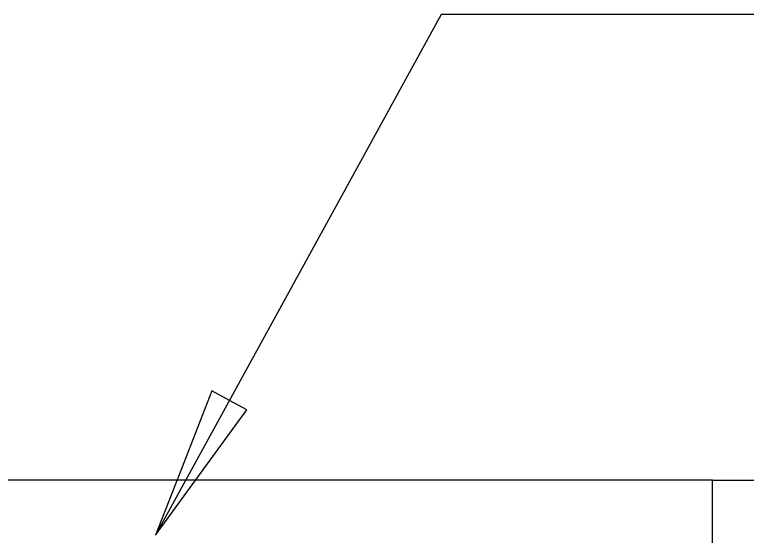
# Model space of a CAD drawing. Header units: metres. Extents: x 0 to 16.5, y 0 to 11.5.
# Drawn here: x 5.8636 to 6.205, y 3.7946 to 4.0378 of the extents above; entities that cross this region are included whole.
import ezdxf

# ---------------------------------------------------------------- set-up
doc = ezdxf.new("R2010")
doc.units = ezdxf.units.M

msp = doc.modelspace()

# ---------------------------------------------------------------- linework, layer by layer
for points in [[(6.40554, 4.03776), (6.06233, 4.03776), (5.92925, 3.79525)], [(6.18881, 3.82081), (6.22407, 3.82081), (6.22407, 2.31842), (5.63172, 2.31842), (5.63172, 3.82081), (5.66704, 3.82081)]]:
    msp.add_lwpolyline(points)
for points in [[(5.95551, 3.86247), (5.94239, 3.82889), (5.92925, 3.79525), (5.95057, 3.82438), (5.97185, 3.85351), (5.96371, 3.85801), (5.95551, 3.86247)], [(5.95551, 3.86247), (5.94239, 3.82889), (5.92925, 3.79525), (5.95057, 3.82438), (5.97185, 3.85351), (5.96371, 3.85801), (5.95551, 3.86247)], [(6.18881, 3.82081), (5.66704, 3.82081), (5.66704, 3.78711), (5.66704, 3.72667), (5.66704, 3.46511), (5.66704, 3.2506), (5.66704, 3.04144), (5.66704, 2.82443), (5.66704, 2.60726), (5.66704, 2.40076), (6.18881, 2.40076), (6.18881, 2.60726), (6.18881, 2.82443), (6.18881, 3.04144), (6.18881, 3.2506), (6.18881, 3.46511), (6.18881, 3.72667), (6.18881, 3.79036), (6.18881, 3.82081)]]:
    msp.add_lwpolyline(points, close=True)

doc.saveas('drawing.dxf')
